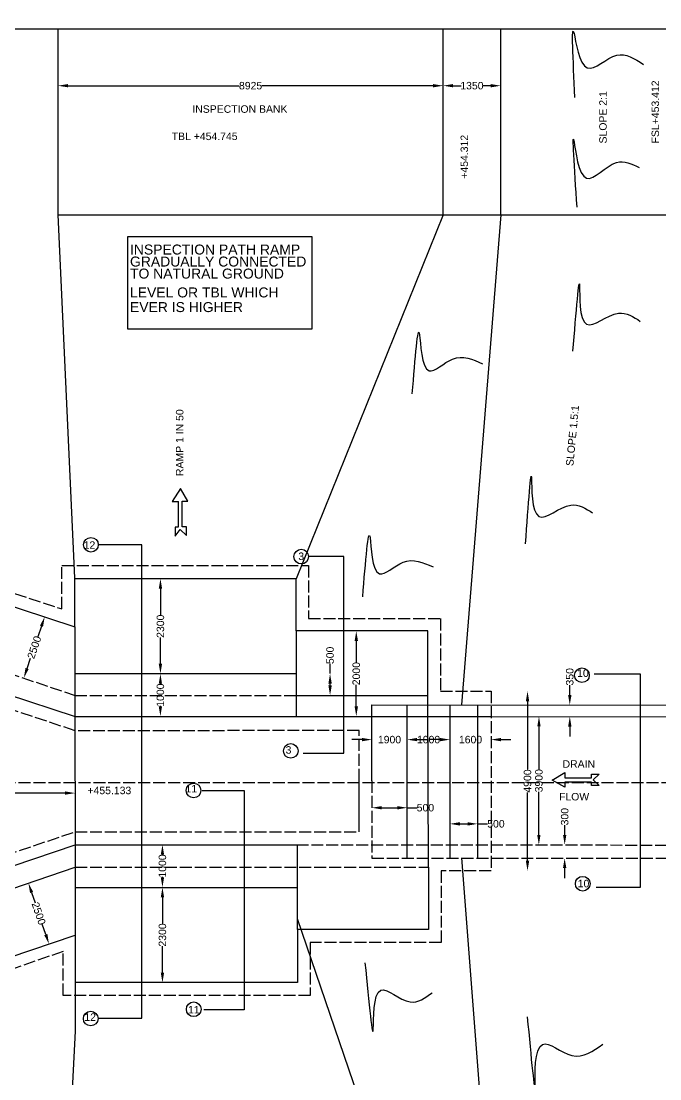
# Model space of a CAD drawing. Header units: millimetres. Extents: x -53212789 to -53204060, y 22133379 to 22139062.
# Drawn here: x -53210705 to -53209423, y 22134580 to 22136701 of the extents above; entities that cross this region are included whole.
import ezdxf

# ---------------------------------------------------------------- set-up
doc = ezdxf.new("R2010")
doc.units = ezdxf.units.MM
doc.header["$MEASUREMENT"] = 0
doc.header["$PDMODE"] = 32
doc.header["$PDSIZE"] = 28
doc.linetypes.add('ACAD_ISO02W100', pattern=[15, 12, -3])
doc.layers.add('DRAWING', color=2, linetype='Continuous')
doc.layers.add('TEXT', color=7, linetype='Continuous')
doc.styles.get("Standard").update_dxf_attribs({"font": 'arial.ttf', "height": 15})
doc.dimstyles.get("Standard").update_dxf_attribs({"dimtxt": 20, "dimasz": 20, "dimexe": 0.18, "dimexo": 0.0625, "dimgap": 0.09, "dimtad": 0, "dimdec": 0, "dimzin": 0, "dimdsep": 46, "dimtxsty": 'Standard', "dimcen": 0.09, "dimse1": 1, "dimse2": 1, "dimadec": 0, "dimazin": 0, "dimtfac": 1, "dimtdec": 0, "dimtofl": 0, "dimtmove": 0, "dimatfit": 3, "dimfxl": 1, "dimtolj": 1, "dimtzin": 0, "dimarcsym": 0})

# ---------------------------------------------------------------- blocks, each defined once
blk = doc.blocks.new('*D67')
at = {"layer": 'Defpoints', "color": 0, "transparency": 16777216}
for p in [(-53209858.2, 22136571.3), (-53210631, 22136541), (-53209858.2, 22136541)]:
    blk.add_point(p, dxfattribs=at)
at = {"layer": 'TEXT', "color": 0, "lineweight": -2, "transparency": 16777216}
for p, q in [((-53210611, 22136571.3), (-53210267.2, 22136571.3)), ((-53209878.2, 22136571.3), (-53210222.1, 22136571.3))]:
    blk.add_line(p, q, dxfattribs=at)
at = {"layer": 'TEXT', "color": 0, "transparency": 16777216}
for points in [[(-53210611, 22136574.6), (-53210611, 22136568), (-53210631, 22136571.3)], [(-53209878.2, 22136574.6), (-53209878.2, 22136568), (-53209858.2, 22136571.3)]]:
    blk.add_solid(points, dxfattribs=at)
at = {"layer": 'TEXT', "color": 0, "transparency": 16777216, "insert": (-53210244.6, 22136571.3), "char_height": 15, "attachment_point": 5}
blk.add_mtext('\\A1;8925', dxfattribs=at)
blk = doc.blocks.new('*D68')
at = {"layer": 'Defpoints', "color": 0, "transparency": 16777216}
for p in [(-53209858.2, 22136571.3), (-53209742.6, 22136571.3), (-53209742.6, 22136571.3)]:
    blk.add_point(p, dxfattribs=at)
at = {"layer": 'TEXT', "color": 0, "lineweight": -2, "transparency": 16777216}
for p, q in [((-53209838.2, 22136571.3), (-53209822.2, 22136571.3)), ((-53209762.6, 22136571.3), (-53209778.7, 22136571.3))]:
    blk.add_line(p, q, dxfattribs=at)
at = {"layer": 'TEXT', "color": 0, "transparency": 16777216}
for points in [[(-53209838.2, 22136574.6), (-53209838.2, 22136568), (-53209858.2, 22136571.3)], [(-53209762.6, 22136574.6), (-53209762.6, 22136568), (-53209742.6, 22136571.3)]]:
    blk.add_solid(points, dxfattribs=at)
at = {"layer": 'TEXT', "color": 0, "transparency": 16777216, "insert": (-53209800.4, 22136571.3), "char_height": 15, "attachment_point": 5}
blk.add_mtext('\\A1;1350', dxfattribs=at)
blk = doc.blocks.new('*D90')
at = {"layer": 'Defpoints', "color": 0, "transparency": 16777216}
for p in [(-53210657.8, 22135506.4), (-53210699.6, 22135383.8), (-53210699.6, 22135383.8)]:
    blk.add_point(p, dxfattribs=at)
at = {"layer": 'TEXT', "color": 0, "lineweight": -2, "transparency": 16777216}
for p, q in [((-53210664.2, 22135487.5), (-53210671.4, 22135466.5)), ((-53210693.1, 22135402.7), (-53210686, 22135423.7))]:
    blk.add_line(p, q, dxfattribs=at)
at = {"layer": 'TEXT', "color": 0, "transparency": 16777216}
for points in [[(-53210667.4, 22135488.6), (-53210661.1, 22135486.4), (-53210657.8, 22135506.4)], [(-53210696.3, 22135403.8), (-53210690, 22135401.6), (-53210699.6, 22135383.8)]]:
    blk.add_solid(points, dxfattribs=at)
at = {"layer": 'TEXT', "color": 0, "transparency": 16777216, "insert": (-53210678.7, 22135445.1), "char_height": 15, "attachment_point": 5, "rotation": 71.1723}
blk.add_mtext('\\A1;2500', dxfattribs=at)
blk = doc.blocks.new('*D91')
at = {"layer": 'Defpoints', "color": 0, "transparency": 16777216}
for p in [(-53210032.5, 22135478.1), (-53210032.5, 22135306.6), (-53210032.5, 22135306.6)]:
    blk.add_point(p, dxfattribs=at)
at = {"layer": 'TEXT', "color": 0, "lineweight": -2, "transparency": 16777216}
for p, q in [((-53210032.5, 22135458.1), (-53210032.5, 22135414.9)), ((-53210032.5, 22135326.6), (-53210032.5, 22135369.8))]:
    blk.add_line(p, q, dxfattribs=at)
at = {"layer": 'TEXT', "color": 0, "transparency": 16777216}
for points in [[(-53210035.8, 22135458.1), (-53210029.1, 22135458.1), (-53210032.5, 22135478.1)], [(-53210035.8, 22135326.6), (-53210029.1, 22135326.6), (-53210032.5, 22135306.6)]]:
    blk.add_solid(points, dxfattribs=at)
at = {"layer": 'TEXT', "color": 0, "transparency": 16777216, "insert": (-53210032.5, 22135392.4), "char_height": 15, "attachment_point": 5, "rotation": 90}
blk.add_mtext('\\A1;2000', dxfattribs=at)
blk = doc.blocks.new('*D92')
at = {"layer": 'Defpoints', "color": 0, "transparency": 16777216}
for p in [(-53210153.3, 22135392.4), (-53210153.3, 22135348.8), (-53210085.1, 22135348.8)]:
    blk.add_point(p, dxfattribs=at)
at = {"layer": 'TEXT', "color": 0, "lineweight": -2, "transparency": 16777216}
for p, q in [((-53210085.1, 22135392.4), (-53210085.1, 22135412.4)), ((-53210085.1, 22135368.8), (-53210085.1, 22135372.4))]:
    blk.add_line(p, q, dxfattribs=at)
at = {"layer": 'TEXT', "color": 0, "transparency": 16777216}
for points in [[(-53210088.4, 22135372.4), (-53210081.7, 22135372.4), (-53210085.1, 22135392.4)], [(-53210088.4, 22135368.8), (-53210081.7, 22135368.8), (-53210085.1, 22135348.8)]]:
    blk.add_solid(points, dxfattribs=at)
at = {"layer": 'TEXT', "color": 0, "transparency": 16777216, "insert": (-53210085.1, 22135429), "char_height": 15, "attachment_point": 5, "rotation": 90}
blk.add_mtext('\\A1;500', dxfattribs=at)
blk = doc.blocks.new('*D93')
at = {"layer": 'Defpoints', "color": 0, "transparency": 16777216}
for p in [(-53210001.2, 22135306.6), (-53209930.3, 22135306.6), (-53209930.3, 22135260.1)]:
    blk.add_point(p, dxfattribs=at)
at = {"layer": 'TEXT', "color": 0, "lineweight": -2, "transparency": 16777216}
for p, q in [((-53210021.2, 22135260.1), (-53210041.2, 22135260.1)), ((-53209910.3, 22135260.1), (-53209890.3, 22135260.1))]:
    blk.add_line(p, q, dxfattribs=at)
at = {"layer": 'TEXT', "color": 0, "transparency": 16777216}
for points in [[(-53210021.2, 22135263.5), (-53210021.2, 22135256.8), (-53210001.2, 22135260.1)], [(-53209910.3, 22135263.5), (-53209910.3, 22135256.8), (-53209930.3, 22135260.1)]]:
    blk.add_solid(points, dxfattribs=at)
at = {"layer": 'TEXT', "color": 0, "transparency": 16777216, "insert": (-53209965.8, 22135260.1), "char_height": 15, "attachment_point": 5}
blk.add_mtext('\\A1;1900', dxfattribs=at)
blk = doc.blocks.new('*D94')
at = {"layer": 'Defpoints', "color": 0, "transparency": 16777216}
for p in [(-53209930.3, 22135260.1), (-53209844.5, 22135260.1), (-53209844.5, 22135260.1)]:
    blk.add_point(p, dxfattribs=at)
at = {"layer": 'TEXT', "color": 0, "lineweight": -2, "transparency": 16777216}
for p, q in [((-53209910.3, 22135260.1), (-53209909.2, 22135260.1)), ((-53209864.5, 22135260.1), (-53209865.7, 22135260.1))]:
    blk.add_line(p, q, dxfattribs=at)
at = {"layer": 'TEXT', "color": 0, "transparency": 16777216}
for points in [[(-53209910.3, 22135263.5), (-53209910.3, 22135256.8), (-53209930.3, 22135260.1)], [(-53209864.5, 22135263.5), (-53209864.5, 22135256.8), (-53209844.5, 22135260.1)]]:
    blk.add_solid(points, dxfattribs=at)
at = {"layer": 'TEXT', "color": 0, "transparency": 16777216, "insert": (-53209887.4, 22135260.1), "char_height": 15, "attachment_point": 5}
blk.add_mtext('\\A1;1000', dxfattribs=at)
blk = doc.blocks.new('*D95')
at = {"layer": 'Defpoints', "color": 0, "transparency": 16777216}
for p in [(-53209844.5, 22135260.1), (-53209762, 22135260.1), (-53209762, 22135260.1)]:
    blk.add_point(p, dxfattribs=at)
at = {"layer": 'TEXT', "color": 0, "lineweight": -2, "transparency": 16777216}
for p, q in [((-53209864.5, 22135260.1), (-53209884.5, 22135260.1)), ((-53209742, 22135260.1), (-53209722, 22135260.1))]:
    blk.add_line(p, q, dxfattribs=at)
at = {"layer": 'TEXT', "color": 0, "transparency": 16777216}
for points in [[(-53209864.5, 22135263.5), (-53209864.5, 22135256.8), (-53209844.5, 22135260.1)], [(-53209742, 22135263.5), (-53209742, 22135256.8), (-53209762, 22135260.1)]]:
    blk.add_solid(points, dxfattribs=at)
at = {"layer": 'TEXT', "color": 0, "transparency": 16777216, "insert": (-53209803.2, 22135260.1), "char_height": 15, "attachment_point": 5}
blk.add_mtext('\\A1;1600', dxfattribs=at)
blk = doc.blocks.new('*D96')
at = {"layer": 'Defpoints', "color": 0, "transparency": 16777216}
for p in [(-53210001.2, 22135123.5), (-53209930.3, 22135123.5), (-53209930.3, 22135123.5)]:
    blk.add_point(p, dxfattribs=at)
at = {"layer": 'TEXT', "color": 0, "lineweight": -2, "transparency": 16777216}
for p, q in [((-53209981.2, 22135123.5), (-53209950.3, 22135123.5)), ((-53209930.3, 22135123.5), (-53209910.3, 22135123.5))]:
    blk.add_line(p, q, dxfattribs=at)
at = {"layer": 'TEXT', "color": 0, "transparency": 16777216}
for points in [[(-53209981.2, 22135126.8), (-53209981.2, 22135120.1), (-53210001.2, 22135123.5)], [(-53209950.3, 22135126.8), (-53209950.3, 22135120.1), (-53209930.3, 22135123.5)]]:
    blk.add_solid(points, dxfattribs=at)
at = {"layer": 'TEXT', "color": 0, "transparency": 16777216, "insert": (-53209893.7, 22135123.5), "char_height": 15, "attachment_point": 5}
blk.add_mtext('\\A1;500', dxfattribs=at)
blk = doc.blocks.new('*D97')
at = {"layer": 'Defpoints', "color": 0, "transparency": 16777216}
for p in [(-53209844.5, 22135089.7), (-53209788.9, 22135091.2), (-53209788.9, 22135089.7)]:
    blk.add_point(p, dxfattribs=at)
at = {"layer": 'TEXT', "color": 0, "lineweight": -2, "transparency": 16777216}
for p, q in [((-53209824.5, 22135091.2), (-53209808.9, 22135091.2)), ((-53209788.9, 22135091.2), (-53209768.9, 22135091.2))]:
    blk.add_line(p, q, dxfattribs=at)
at = {"layer": 'TEXT', "color": 0, "transparency": 16777216}
for points in [[(-53209824.5, 22135094.5), (-53209824.5, 22135087.8), (-53209844.5, 22135091.2)], [(-53209808.9, 22135094.5), (-53209808.9, 22135087.8), (-53209788.9, 22135091.2)]]:
    blk.add_solid(points, dxfattribs=at)
at = {"layer": 'TEXT', "color": 0, "transparency": 16777216, "insert": (-53209752.2, 22135091.2), "char_height": 15, "attachment_point": 5}
blk.add_mtext('\\A1;500', dxfattribs=at)
blk = doc.blocks.new('*D98')
at = {"layer": 'Defpoints', "color": 0, "transparency": 16777216}
for p in [(-53209617.9, 22135048.9), (-53209614.2, 22135048.9), (-53209618, 22135022.4)]:
    blk.add_point(p, dxfattribs=at)
at = {"layer": 'TEXT', "color": 0, "lineweight": -2, "transparency": 16777216}
for p, q in [((-53209614.2, 22135068.9), (-53209614.2, 22135088.9)), ((-53209614.3, 22135002.4), (-53209614.3, 22134982.4))]:
    blk.add_line(p, q, dxfattribs=at)
at = {"layer": 'TEXT', "color": 0, "transparency": 16777216}
for points in [[(-53209617.5, 22135068.9), (-53209610.9, 22135068.9), (-53209614.2, 22135048.9)], [(-53209617.6, 22135002.4), (-53209610.9, 22135002.4), (-53209614.3, 22135022.4)]]:
    blk.add_solid(points, dxfattribs=at)
at = {"layer": 'TEXT', "color": 0, "transparency": 16777216, "insert": (-53209614.2, 22135105.6), "char_height": 15, "attachment_point": 5, "rotation": 89.9473}
blk.add_mtext('\\A1;300', dxfattribs=at)
blk = doc.blocks.new('*D99')
at = {"layer": 'Defpoints', "color": 0, "transparency": 16777216}
for p in [(-53209762, 22135357.2), (-53209762, 22134997.1), (-53209688.8, 22134997.1)]:
    blk.add_point(p, dxfattribs=at)
at = {"layer": 'TEXT', "color": 0, "lineweight": -2, "transparency": 16777216}
for p, q in [((-53209688.8, 22135337.2), (-53209688.8, 22135199.9)), ((-53209688.8, 22135017.1), (-53209688.8, 22135154.4))]:
    blk.add_line(p, q, dxfattribs=at)
at = {"layer": 'TEXT', "color": 0, "transparency": 16777216}
for points in [[(-53209692.1, 22135337.2), (-53209685.5, 22135337.2), (-53209688.8, 22135357.2)], [(-53209692.1, 22135017.1), (-53209685.5, 22135017.1), (-53209688.8, 22134997.1)]]:
    blk.add_solid(points, dxfattribs=at)
at = {"layer": 'TEXT', "color": 0, "transparency": 16777216, "insert": (-53209688.8, 22135177.1), "char_height": 15, "attachment_point": 5, "rotation": 90}
blk.add_mtext('\\A1;4900', dxfattribs=at)
blk = doc.blocks.new('*D100')
at = {"layer": 'Defpoints', "color": 0, "transparency": 16777216}
for p in [(-53209618.7, 22135306.4), (-53209666.1, 22135049), (-53209618.9, 22135048.9)]:
    blk.add_point(p, dxfattribs=at)
at = {"layer": 'TEXT', "color": 0, "lineweight": -2, "transparency": 16777216}
for p, q in [((-53209665.9, 22135286.5), (-53209665.9, 22135200.2)), ((-53209666.1, 22135069), (-53209666, 22135155.3))]:
    blk.add_line(p, q, dxfattribs=at)
at = {"layer": 'TEXT', "color": 0, "transparency": 16777216}
for points in [[(-53209669.2, 22135286.5), (-53209662.5, 22135286.5), (-53209665.8, 22135306.5)], [(-53209669.4, 22135069), (-53209662.7, 22135069), (-53209666.1, 22135049)]]:
    blk.add_solid(points, dxfattribs=at)
at = {"layer": 'TEXT', "color": 0, "transparency": 16777216, "insert": (-53209666, 22135177.7), "char_height": 15, "attachment_point": 5, "rotation": 89.9473}
blk.add_mtext('\\A1;3900', dxfattribs=at)
blk = doc.blocks.new('*D125')
at = {"layer": 'Defpoints', "color": 0, "transparency": 16777216}
for p in [(-53209604, 22135329.5), (-53209604, 22135329.5), (-53209604, 22135306.4)]:
    blk.add_point(p, dxfattribs=at)
at = {"layer": 'TEXT', "color": 0, "lineweight": -2, "transparency": 16777216}
for p, q in [((-53209604, 22135349.5), (-53209604, 22135369.5)), ((-53209604, 22135286.4), (-53209604, 22135266.4))]:
    blk.add_line(p, q, dxfattribs=at)
at = {"layer": 'TEXT', "color": 0, "transparency": 16777216}
for points in [[(-53209607.3, 22135349.5), (-53209600.6, 22135349.5), (-53209604, 22135329.5)], [(-53209607.3, 22135286.4), (-53209600.6, 22135286.4), (-53209604, 22135306.4)]]:
    blk.add_solid(points, dxfattribs=at)
at = {"layer": 'TEXT', "color": 0, "transparency": 16777216, "insert": (-53209604, 22135386.1), "char_height": 15, "attachment_point": 5, "rotation": 90}
blk.add_mtext('\\A1;350', dxfattribs=at)
blk = doc.blocks.new('*D131')
at = {"layer": 'Defpoints', "color": 0, "transparency": 16777216}
for p in [(-53210422.2, 22134963.9), (-53210421.5, 22134963.9), (-53210422.2, 22134772.9)]:
    blk.add_point(p, dxfattribs=at)
at = {"layer": 'TEXT', "color": 0, "lineweight": -2, "transparency": 16777216}
for p, q in [((-53210421.5, 22134943.9), (-53210421.5, 22134891)), ((-53210421.5, 22134792.9), (-53210421.5, 22134845.8))]:
    blk.add_line(p, q, dxfattribs=at)
at = {"layer": 'TEXT', "color": 0, "transparency": 16777216}
for points in [[(-53210424.8, 22134943.9), (-53210418.1, 22134943.9), (-53210421.5, 22134963.9)], [(-53210424.8, 22134792.9), (-53210418.1, 22134792.9), (-53210421.5, 22134772.9)]]:
    blk.add_solid(points, dxfattribs=at)
at = {"layer": 'TEXT', "color": 0, "transparency": 16777216, "insert": (-53210421.5, 22134868.4), "char_height": 15, "attachment_point": 5, "rotation": 90}
blk.add_mtext('\\A1;2300', dxfattribs=at)
blk = doc.blocks.new('*D132')
at = {"layer": 'Defpoints', "color": 0, "transparency": 16777216}
for p in [(-53210422.2, 22135049.4), (-53210421.5, 22135049.4), (-53210422.2, 22134963.9)]:
    blk.add_point(p, dxfattribs=at)
at = {"layer": 'TEXT', "color": 0, "lineweight": -2, "transparency": 16777216}
for p, q in [((-53210421.5, 22135029.4), (-53210421.5, 22135028.4)), ((-53210421.5, 22134983.9), (-53210421.5, 22134984.9))]:
    blk.add_line(p, q, dxfattribs=at)
at = {"layer": 'TEXT', "color": 0, "transparency": 16777216}
for points in [[(-53210424.8, 22135029.4), (-53210418.1, 22135029.4), (-53210421.5, 22135049.4)], [(-53210424.8, 22134983.9), (-53210418.1, 22134983.9), (-53210421.5, 22134963.9)]]:
    blk.add_solid(points, dxfattribs=at)
at = {"layer": 'TEXT', "color": 0, "transparency": 16777216, "insert": (-53210421.5, 22135006.7), "char_height": 15, "attachment_point": 5, "rotation": 90}
blk.add_mtext('\\A1;1000', dxfattribs=at)
blk = doc.blocks.new('*D133')
at = {"layer": 'Defpoints', "color": 0, "transparency": 16777216}
for p in [(-53210425.6, 22135392.1), (-53210421.5, 22135392.1), (-53210421.5, 22135306.6)]:
    blk.add_point(p, dxfattribs=at)
at = {"layer": 'TEXT', "color": 0, "lineweight": -2, "transparency": 16777216}
for p, q in [((-53210425.6, 22135372.1), (-53210425.6, 22135371.1)), ((-53210425.6, 22135326.6), (-53210425.6, 22135327.6))]:
    blk.add_line(p, q, dxfattribs=at)
at = {"layer": 'TEXT', "color": 0, "transparency": 16777216}
for points in [[(-53210428.9, 22135372.1), (-53210422.3, 22135372.1), (-53210425.6, 22135392.1)], [(-53210428.9, 22135326.6), (-53210422.3, 22135326.6), (-53210425.6, 22135306.6)]]:
    blk.add_solid(points, dxfattribs=at)
at = {"layer": 'TEXT', "color": 0, "transparency": 16777216, "insert": (-53210425.6, 22135349.3), "char_height": 15, "attachment_point": 5, "rotation": 90}
blk.add_mtext('\\A1;1000', dxfattribs=at)
blk = doc.blocks.new('*D134')
at = {"layer": 'Defpoints', "color": 0, "transparency": 16777216}
for p in [(-53210425.6, 22135582.8), (-53210425.5, 22135582.8), (-53210425.6, 22135392.1)]:
    blk.add_point(p, dxfattribs=at)
at = {"layer": 'TEXT', "color": 0, "lineweight": -2, "transparency": 16777216}
for p, q in [((-53210425.5, 22135562.8), (-53210425.5, 22135510)), ((-53210425.5, 22135412.1), (-53210425.5, 22135464.8))]:
    blk.add_line(p, q, dxfattribs=at)
at = {"layer": 'TEXT', "color": 0, "transparency": 16777216}
for points in [[(-53210428.9, 22135562.8), (-53210422.2, 22135562.8), (-53210425.5, 22135582.8)], [(-53210428.9, 22135412.1), (-53210422.2, 22135412.1), (-53210425.5, 22135392.1)]]:
    blk.add_solid(points, dxfattribs=at)
at = {"layer": 'TEXT', "color": 0, "transparency": 16777216, "insert": (-53210425.5, 22135487.4), "char_height": 15, "attachment_point": 5, "rotation": 90}
blk.add_mtext('\\A1;2300', dxfattribs=at)
blk = doc.blocks.new('*D135')
at = {"layer": 'Defpoints', "color": 0, "transparency": 16777216}
for p in [(-53210690.5, 22134972.5), (-53210649.2, 22134850.4), (-53210649.2, 22134850.4)]:
    blk.add_point(p, dxfattribs=at)
at = {"layer": 'TEXT', "color": 0, "lineweight": -2, "transparency": 16777216}
for p, q in [((-53210684.1, 22134953.5), (-53210677.1, 22134932.8)), ((-53210655.6, 22134869.3), (-53210662.6, 22134890))]:
    blk.add_line(p, q, dxfattribs=at)
at = {"layer": 'TEXT', "color": 0, "transparency": 16777216}
for points in [[(-53210680.9, 22134954.6), (-53210687.2, 22134952.5), (-53210690.5, 22134972.5)], [(-53210652.4, 22134870.4), (-53210658.8, 22134868.2), (-53210649.2, 22134850.4)]]:
    blk.add_solid(points, dxfattribs=at)
at = {"layer": 'TEXT', "color": 0, "transparency": 16777216, "insert": (-53210669.8, 22134911.4), "char_height": 15, "attachment_point": 5, "rotation": 288.6667}
blk.add_mtext('\\A1;2500', dxfattribs=at)
blk = doc.blocks.new('*D141')
at = {"layer": 'Defpoints', "color": 0, "transparency": 16777216}
for p in [(-53211424.4, 22135151.8), (-53210596.9, 22135152.9), (-53210596.9, 22135152.2)]:
    blk.add_point(p, dxfattribs=at)
at = {"layer": 'TEXT', "color": 0, "lineweight": -2, "transparency": 16777216}
for p, q in [((-53211404.4, 22135152.6), (-53211033.1, 22135152.8)), ((-53210616.9, 22135152.9), (-53210988.2, 22135152.8))]:
    blk.add_line(p, q, dxfattribs=at)
at = {"layer": 'TEXT', "color": 0, "transparency": 16777216}
for points in [[(-53211404.4, 22135155.9), (-53211404.4, 22135149.3), (-53211424.4, 22135152.6)], [(-53210616.9, 22135156.3), (-53210616.9, 22135149.6), (-53210596.9, 22135152.9)]]:
    blk.add_solid(points, dxfattribs=at)
at = {"layer": 'TEXT', "color": 0, "transparency": 16777216, "insert": (-53211010.6, 22135152.8), "char_height": 15, "attachment_point": 5, "rotation": 0.0246}
blk.add_mtext('\\A1;8450', dxfattribs=at)

msp = doc.modelspace()

# ---------------------------------------------------------------- linework, layer by layer
at = {"layer": 'DRAWING', "color": 0}
msp.add_lwpolyline([(-53205737.5, 22136684.5), (-53212658.5, 22136684.5), (-53212658.5, 22133673.5), (-53205737.5, 22133673.5)], close=True, dxfattribs=at)
for points in [[(-53211435.9, 22135850), (-53211428, 22135850), (-53211428, 22135900.5), (-53211256.5, 22135900.5), (-53211256.5, 22135703), (-53210597, 22135486.5), (-53210597, 22135584.5), (-53210631, 22136312.5), (-53210631, 22136684.5)], [(-53210631, 22136312.5), (-53207475.2, 22136312.5), (-53207475.2, 22136684.5)], [(-53209858.2, 22136312.5), (-53209858.2, 22136684.5)], [(-53209742.6, 22136312.5), (-53209742.6, 22136684.5)], [(-53209858.2, 22136312.5), (-53210153.3, 22135582.8)], [(-53209742.6, 22136312.5), (-53209821.3, 22135329.7)], [(-53210549.7, 22134701.9), (-53210462.9, 22134701.9), (-53210462.9, 22135650.8), (-53210550.2, 22135650.8)], [(-53210138.9, 22135232.8), (-53210057.7, 22135232.8), (-53210057.7, 22135627.1), (-53210128.4, 22135627.1)], [(-53211428, 22135579.2), (-53210596.9, 22135306.6), (-53209762, 22135306.6)], [(-53210151, 22135348.8), (-53209888.6, 22135348.8), (-53209888.6, 22135478.1), (-53210153.3, 22135478.1), (-53210153.3, 22135582.8), (-53210597, 22135582.8)], [(-53210597, 22135486.5), (-53210596.7, 22134868.1)], [(-53210153.3, 22135478.1), (-53210153.3, 22135306.6)], [(-53210153.3, 22135392.2), (-53210597, 22135392)], [(-53209550.9, 22134964), (-53209462.1, 22134964), (-53209462.1, 22135391.2), (-53209555.2, 22135391.2)], [(-53209887.8, 22135004.6), (-53209888.6, 22135348.8)], [(-53210001.2, 22135177.5), (-53210001.2, 22135329.7), (-53207758.4, 22135328.1)], [(-53209930.3, 22135174.3), (-53209930.3, 22135329.7)], [(-53209844.5, 22135329.7), (-53209844.5, 22135174.3)], [(-53209788.9, 22135329.7), (-53209788.9, 22135174.3)], [(-53209762, 22135306.6), (-53207449.5, 22135303.5)], [(-53210026.8, 22135075.4), (-53210026.8, 22135177.8)], [(-53209930.3, 22135022.7), (-53209930.3, 22135174.3)], [(-53209844.5, 22135174.3), (-53209844.5, 22135022.7)], [(-53209788.9, 22135174.3), (-53209788.9, 22135022.7)], [(-53210341.7, 22135158.4), (-53210257.4, 22135158.4), (-53210257.4, 22134718.1), (-53210338.5, 22134718.1)], [(-53211422.5, 22134770), (-53210596.8, 22135049.4), (-53210152.6, 22135049.4)], [(-53210150.6, 22134879.5), (-53210150.6, 22135049.4)], [(-53211379.4, 22134472.6), (-53211379.4, 22134736.7), (-53210596.8, 22135004.6)], [(-53209887.8, 22135004.6), (-53209887.8, 22134879.5), (-53210150.6, 22134879.5), (-53210150.6, 22134772.9), (-53210596.7, 22134772.9), (-53210596.7, 22134675.6), (-53210628.7, 22134049.4), (-53210628.7, 22133673.5)], [(-53209745.4, 22134049.4), (-53209820.4, 22135022.9)], [(-53210596.8, 22134963.9), (-53210150.6, 22134963.9)], [(-53209859.6, 22134049.4), (-53210150.6, 22134901)], [(-53210596.7, 22134868.1), (-53210596.7, 22134772.9)]]:
    msp.add_lwpolyline(points, dxfattribs=at)
at = {"layer": 'DRAWING', "color": 0, "linetype": 'ACAD_ISO02W100', "ltscale": 2}
for points in [[(-53211454.3, 22135579.2), (-53211454.3, 22135926.3), (-53211231.3, 22135926.3), (-53211231.3, 22135721.3), (-53210623.3, 22135522.2), (-53210623.3, 22135609.1), (-53210128.5, 22135609.1), (-53210128.5, 22135503), (-53209863.4, 22135503), (-53209863.4, 22135357.2), (-53209762, 22135357.2), (-53209762, 22134997.1), (-53209862.3, 22134997.1), (-53209862.3, 22134853.2), (-53210124.7, 22134853.2), (-53210124.7, 22134747), (-53210620.6, 22134747), (-53210620.6, 22134835.4), (-53211225.1, 22134626.2), (-53211225.1, 22134446.9), (-53211447.1, 22134446.9), (-53211447.1, 22134786.7), (-53210596.8, 22135075.4), (-53210026.8, 22135075.4)], [(-53211386.5, 22135900.5), (-53211386.5, 22135612.9), (-53210596.9, 22135348.8), (-53210151, 22135348.8)], [(-53210026.8, 22135177.8), (-53210026.8, 22135278.2), (-53210596.9, 22135277.9), (-53211454.3, 22135562.7), (-53211454.3, 22135579.2)], [(-53212360.1, 22135174.3), (-53205912.2, 22135174.3)], [(-53210001.2, 22135177.5), (-53210001.2, 22135022.7), (-53207758.4, 22135020.9)], [(-53210152.6, 22135049.4), (-53207449.5, 22135046.9)], [(-53210596.8, 22135004.6), (-53209887.8, 22135004.6)]]:
    msp.add_lwpolyline(points, dxfattribs=at)
at = {"layer": 'DRAWING', "color": 0}
for points in [[(-53209593.7, 22136547.6), (-53209595.4, 22136675.8), (-53209568.8, 22136607.1), (-53209509.8, 22136632.5), (-53209456.2, 22136614.1)], [(-53209589.4, 22136327.9), (-53209595.5, 22136458.8), (-53209570.3, 22136385.8), (-53209510.3, 22136417.2), (-53209464.5, 22136407.6)], [(-53209597.9, 22136038.7), (-53209584.2, 22136169), (-53209570.3, 22136093.1), (-53209506.2, 22136115.1), (-53209462.5, 22136098.8)], [(-53209920, 22135953.5), (-53209905.4, 22136072.1), (-53209886.5, 22135999.9), (-53209839.2, 22136023.1), (-53209779, 22136013.7)], [(-53209692.8, 22135652.9), (-53209680.8, 22135783.3), (-53209665.8, 22135707.6), (-53209602, 22135730.4), (-53209558.1, 22135714.6)], [(-53210019.5, 22135546.2), (-53210004.9, 22135664.7), (-53209986, 22135592.6), (-53209938.7, 22135615.8), (-53209878.5, 22135606.3)], [(-53210015, 22134812.5), (-53209998.4, 22134680.3), (-53209983.1, 22134757.5), (-53209924.5, 22134734.2), (-53209880.3, 22134752.7)], [(-53209689.3, 22134704.2), (-53209673.7, 22134569.3), (-53209659, 22134649.1), (-53209599.7, 22134626.7), (-53209537.6, 22134649.5)]]:
    msp.add_spline(points, degree=3, dxfattribs=at)
at = {"layer": 'TEXT', "color": 0}
msp.add_lwpolyline([(-53210490.8, 22136269), (-53210121.4, 22136269), (-53210121.4, 22136083.4), (-53210490.8, 22136083.4)], close=True, dxfattribs=at)
for points in [[(-53210389.7, 22135737.7), (-53210389.7, 22135686.2), (-53210396.1, 22135686.2), (-53210396.1, 22135668.3), (-53210385.8, 22135681.4), (-53210373.5, 22135669.1), (-53210373.5, 22135686.7), (-53210381.7, 22135686.7), (-53210381.7, 22135738), (-53210370.6, 22135738), (-53210385.1, 22135763.5), (-53210401.7, 22135737.7), (-53210389.6, 22135737.7)], [(-53209613.8, 22135183.8), (-53209560.5, 22135183.8), (-53209560.5, 22135191.1), (-53209544.7, 22135191.1), (-53209556.8, 22135179.3), (-53209544.7, 22135168.2), (-53209560.5, 22135168.2), (-53209560.5, 22135174.8), (-53209613.8, 22135174.8), (-53209613.8, 22135164.9), (-53209639.3, 22135178.8), (-53209613.8, 22135194.3), (-53209613.8, 22135183.8)]]:
    msp.add_lwpolyline(points, dxfattribs=at)
at = {"layer": 'TEXT'}
msp.add_lwpolyline([(-53211420.7, 22134472), (-53211251.6, 22134472), (-53211251.6, 22134646.9), (-53210596.7, 22134868.1)], dxfattribs=at)
at = {"layer": 'TEXT', "color": 0}
for centre in [(-53210564.9, 22135650.8), (-53210143, 22135627.1), (-53209579.5, 22135389.2), (-53210163.9, 22135237.5), (-53210359.1, 22135158.1), (-53209578, 22134971.2), (-53210358.8, 22134719.4), (-53210565.4, 22134700.8)]:
    msp.add_circle(centre, 14.7, dxfattribs=at)

# ---------------------------------------------------------------- texts
for s, rotation, p in [('FSL+453.412', 90, (-53209424.9, 22136455.5)), ('SLOPE 2:1', 90, (-53209529.9, 22136455.5)), ('+454.312', 90, (-53209808.2, 22136384.8)), ('RAMP 1 IN 50', 90, (-53210379.4, 22135788.6)), ('SLOPE 1.5:1', 84.5113, (-53209597, 22135808.1))]:
    msp.add_text(s, height=15, rotation=rotation, dxfattribs=at).set_placement(p)
for s, height, p in [('INSPECTION BANK ', 15, (-53210361.5, 22136517)), ('TBL +454.745', 15, (-53210402.9, 22136462.3)), ('INSPECTION PATH RAMP', 20, (-53210486.6, 22136232.8)), ('GRADUALLY CONNECTED ', 20, (-53210486.6, 22136208.7)), ('TO NATURAL GROUND ', 20, (-53210486.6, 22136184.6)), ('LEVEL OR TBL WHICH', 20, (-53210486.6, 22136146.8)), ('EVER IS HIGHER ', 20, (-53210486.6, 22136117.4)), ('12', 15, (-53210579.6, 22135642.7)), ('3', 15, (-53210148.8, 22135620.3)), ('10', 15, (-53209589.3, 22135385.9)), ('3', 15, (-53210174.3, 22135231.9)), ('DRAIN ', 15, (-53209618.5, 22135203.7)), ('+455.133', 15, (-53210572, 22135150.7)), ('11', 15, (-53210375.2, 22135154.2)), ('FLOW', 15, (-53209625.6, 22135138.2)), ('10', 15, (-53209588.1, 22134964)), ('12', 15, (-53210578.2, 22134696.2)), ('11', 15, (-53210370.2, 22134711.1))]:
    msp.add_text(s, height=height, dxfattribs=at).set_placement(p)

# ---------------------------------------------------------------- dimensions: what is measured, and where the dimension line sits
for base, p1, p2, text, picture, middle in [((-53209858.2, 22136571.3), (-53210631, 22136541), (-53209858.2, 22136541), '8925', '*D67', (-53210244.6, 22136571.3)), ((-53209742.6, 22136571.3), (-53209858.2, 22136571.3), (-53209742.6, 22136571.3), '1350', '*D68', (-53209800.4, 22136571.3))]:
    dim = msp.add_linear_dim(base=base, p1=p1, p2=p2, text=text, dimstyle='Standard', dxfattribs=at)
    dim.commit()
    dim.dimension.update_dxf_attribs({"geometry": picture, "text_midpoint": middle})
at = {"layer": 'TEXT'}
for base, p1, p2, text, picture, middle in [((-53210425.5, 22135582.8), (-53210425.6, 22135392.1), (-53210425.6, 22135582.8), '2300', '*D134', (-53210425.5, 22135487.4)), ((-53210425.6, 22135392.1), (-53210421.5, 22135306.6), (-53210421.5, 22135392.1), '1000', '*D133', (-53210425.6, 22135349.3)), ((-53209604, 22135329.5), (-53209604, 22135306.4), (-53209604, 22135329.5), '350', '*D125', (-53209604, 22135386.1)), ((-53210421.5, 22135049.4), (-53210422.2, 22134963.9), (-53210422.2, 22135049.4), '1000', '*D132', (-53210421.5, 22135006.7)), ((-53210421.5, 22134963.9), (-53210422.2, 22134772.9), (-53210422.2, 22134963.9), '2300', '*D131', (-53210421.5, 22134868.4))]:
    dim = msp.add_linear_dim(base=base, p1=p1, p2=p2, angle=90, text=text, dimstyle='Standard', dxfattribs=at)
    dim.commit()
    dim.dimension.update_dxf_attribs({"geometry": picture, "text_midpoint": middle})
at = {"layer": 'TEXT', "color": 0}
for p1, p2, distance, text, picture, middle in [((-53210657.8, 22135506.4), (-53210699.6, 22135383.8), 0, '2500', '*D90', (-53210678.7, 22135445.1)), ((-53210032.5, 22135478.1), (-53210032.5, 22135306.6), 0, '2000', '*D91', (-53210032.5, 22135392.4)), ((-53209762, 22135357.2), (-53209762, 22134997.1), 73.1, '4900', '*D99', (-53209688.8, 22135177.1)), ((-53210001.2, 22135306.6), (-53209930.3, 22135306.6), -46.5, '1900', '*D93', (-53209965.8, 22135260.1)), ((-53209618.7, 22135306.4), (-53209618.9, 22135048.9), -47.2, '3900', '*D100', (-53209666, 22135177.7)), ((-53209930.3, 22135260.1), (-53209844.5, 22135260.1), 0, '1000', '*D94', (-53209887.4, 22135260.1)), ((-53209844.5, 22135260.1), (-53209762, 22135260.1), 0, '1600', '*D95', (-53209803.2, 22135260.1)), ((-53210001.2, 22135123.5), (-53209930.3, 22135123.5), 0, '500', '*D96', (-53209893.7, 22135123.5)), ((-53209618, 22135022.4), (-53209617.9, 22135048.9), -3.7, '300', '*D98', (-53209614.2, 22135105.6)), ((-53209844.5, 22135089.7), (-53209788.9, 22135089.7), 1.5, '500', '*D97', (-53209752.2, 22135091.2))]:
    dim = msp.add_aligned_dim(p1=p1, p2=p2, distance=distance, text=text, dimstyle='Standard', dxfattribs=at)
    dim.commit()
    dim.dimension.update_dxf_attribs({"geometry": picture, "text_midpoint": middle})
dim = msp.add_linear_dim(base=(-53210085.1, 22135348.8), p1=(-53210153.3, 22135392.4), p2=(-53210153.3, 22135348.8), angle=270, text='500', dimstyle='Standard', dxfattribs=at)
dim.commit()
dim.dimension.update_dxf_attribs({"geometry": '*D92', "text_midpoint": (-53210085.1, 22135429), "dimtype": 161})
at = {"layer": 'TEXT'}
for p1, p2, distance, text, picture, middle in [((-53211424.4, 22135151.8), (-53210596.9, 22135152.2), 0.8, '8450', '*D141', (-53211010.6, 22135152.8)), ((-53210690.5, 22134972.5), (-53210649.2, 22134850.4), 0, '2500', '*D135', (-53210669.8, 22134911.4))]:
    dim = msp.add_aligned_dim(p1=p1, p2=p2, distance=distance, text=text, dimstyle='Standard', dxfattribs=at)
    dim.commit()
    dim.dimension.update_dxf_attribs({"geometry": picture, "text_midpoint": middle})

doc.saveas('drawing.dxf')
